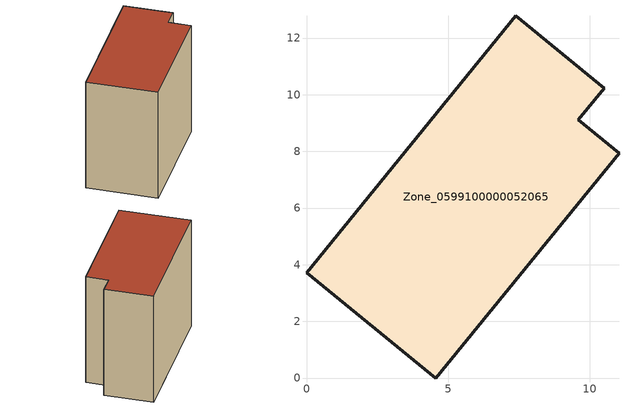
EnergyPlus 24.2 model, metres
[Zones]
Zone_0599100000052065
 floor ground (C_G): 0,3.72 7.39,12.78 10.51,10.23 9.59,9.11 11.03,7.93 4.56,0 z0
 wall outside (C_F): 4.56,0 11.03,7.93 9.59,9.11 10.51,10.23 7.39,12.78 0,3.72 4.56,0 z0:9.78
 roof outside (C_R): 7.39,12.78 0,3.72 4.56,0 11.03,7.93 9.59,9.11 10.51,10.23 z9.78
[BUILDING]
Pand.0599100000052065: North Axis=0; Terrain=City; Loads Convergence Tolerance Value=0.04; Temperature Convergence Tolerance Value=0.4; Solar Distribution=FullExterior; Maximum Number of Warmup Days=25; Minimum Number of Warmup Days=1
[Site:Location]
Rotterdam.The.Hague.AP_ZH_NLD Design_Conditions: Latitude=51.96; Longitude=4.45; Time Zone=1; Elevation=-4.5
[SITE:GROUNDTEMPERATURE:BUILDINGSURFACE]
18, 18, 18, 18, 18, 18, 18, 18, 18, 18, 18, 18
[MATERIAL] Thermal Absorptance=0.9; Solar Absorptance=0.7; Visible Absorptance=0.7
Name | Roughness | Thickness | Conductivity | Density | Specific Heat
G.TI.1946 | MediumSmooth | 0.15 | 1 | 540 | 1210
F.TI.1946 | Rough | 0.3 | 0.857143 | 1920 | 840
R.TI.1946 | MediumRough | 0.2 | 0.1 | 1500 | 1000
[CONSTRUCTION]
C_G: G.TI.1946
C_F: F.TI.1946
C_R: R.TI.1946
[ZONE]
Zone_0599100000052065: Type=1; Multiplier=1; Ceiling Height=Autocalculate; Volume=Autocalculate; Floor Area=autocalculate; Part of Total Floor Area=Yes
[ZONEINFILTRATION:DESIGNFLOWRATE]
Infil_Zone_0599100000052065: Zone or ZoneList or Space or SpaceList=Zone_0599100000052065; Schedule=AlwaysOn; Design Flow Rate Calculation Method=Flow/Area; Flow Rate per Floor Area=0.003; Constant Term Coefficient=1; Temperature Term Coefficient=0; Velocity Term Coefficient=0; Velocity Squared Term Coefficient=0
[HVACTEMPLATE:ZONE:IDEALLOADSAIRSYSTEM]
Zone_0599100000052065: Maximum Heating Supply Air Temperature=50; Minimum Cooling Supply Air Temperature=13; Maximum Heating Supply Air Humidity Ratio=0.0156; Minimum Cooling Supply Air Humidity Ratio=0.0077; Heating Limit=NoLimit; Cooling Limit=NoLimit; Dehumidification Control Type=ConstantSensibleHeatRatio; Cooling Sensible Heat Ratio=0.7; Dehumidification Setpoint=60; Humidification Control Type=None; Humidification Setpoint=30; Outdoor Air Method=None; Outdoor Air Flow Rate per Person=0.00944; Outdoor Air Flow Rate per Zone Floor Area=0; Outdoor Air Flow Rate per Zone=0; Demand Controlled Ventilation Type=None; Outdoor Air Economizer Type=NoEconomizer; Heat Recovery Type=None; Sensible Heat Recovery Effectiveness=0.7; Latent Heat Recovery Effectiveness=0.65
[ZONECONTROL:THERMOSTAT]
ThermostatControl_Zone_0599100000052065: Zone or ZoneList=Zone_0599100000052065; Control Type Schedule=DualSetpointControlType; Control 1=Thermostat_Zone_0599100000052065; Temperature Difference Between Cutout And Setpoint=0
[THERMOSTATSETPOINT:DUALSETPOINT]
Thermostat_Zone_0599100000052065: Heating Setpoint Temperature Schedule=HeatingSetpoint_Zone_0599100000052065; Cooling Setpoint Temperature Schedule=CoolingSetpoint_Zone_0599100000052065
[SCHEDULE:COMPACT]
HeatingSetpoint_Zone_0599100000052065: Through: 12/31, For: AllDays, Until: 24:00, 21
CoolingSetpoint_Zone_0599100000052065: Through: 12/31, For: AllDays, Until: 24:00, 24
DualSetpointControlType: Through: 12/31, For: AllDays, Until: 24:00, 4
AlwaysOn: Through: 12/31, For: AllDays, Until: 24:00, 1
